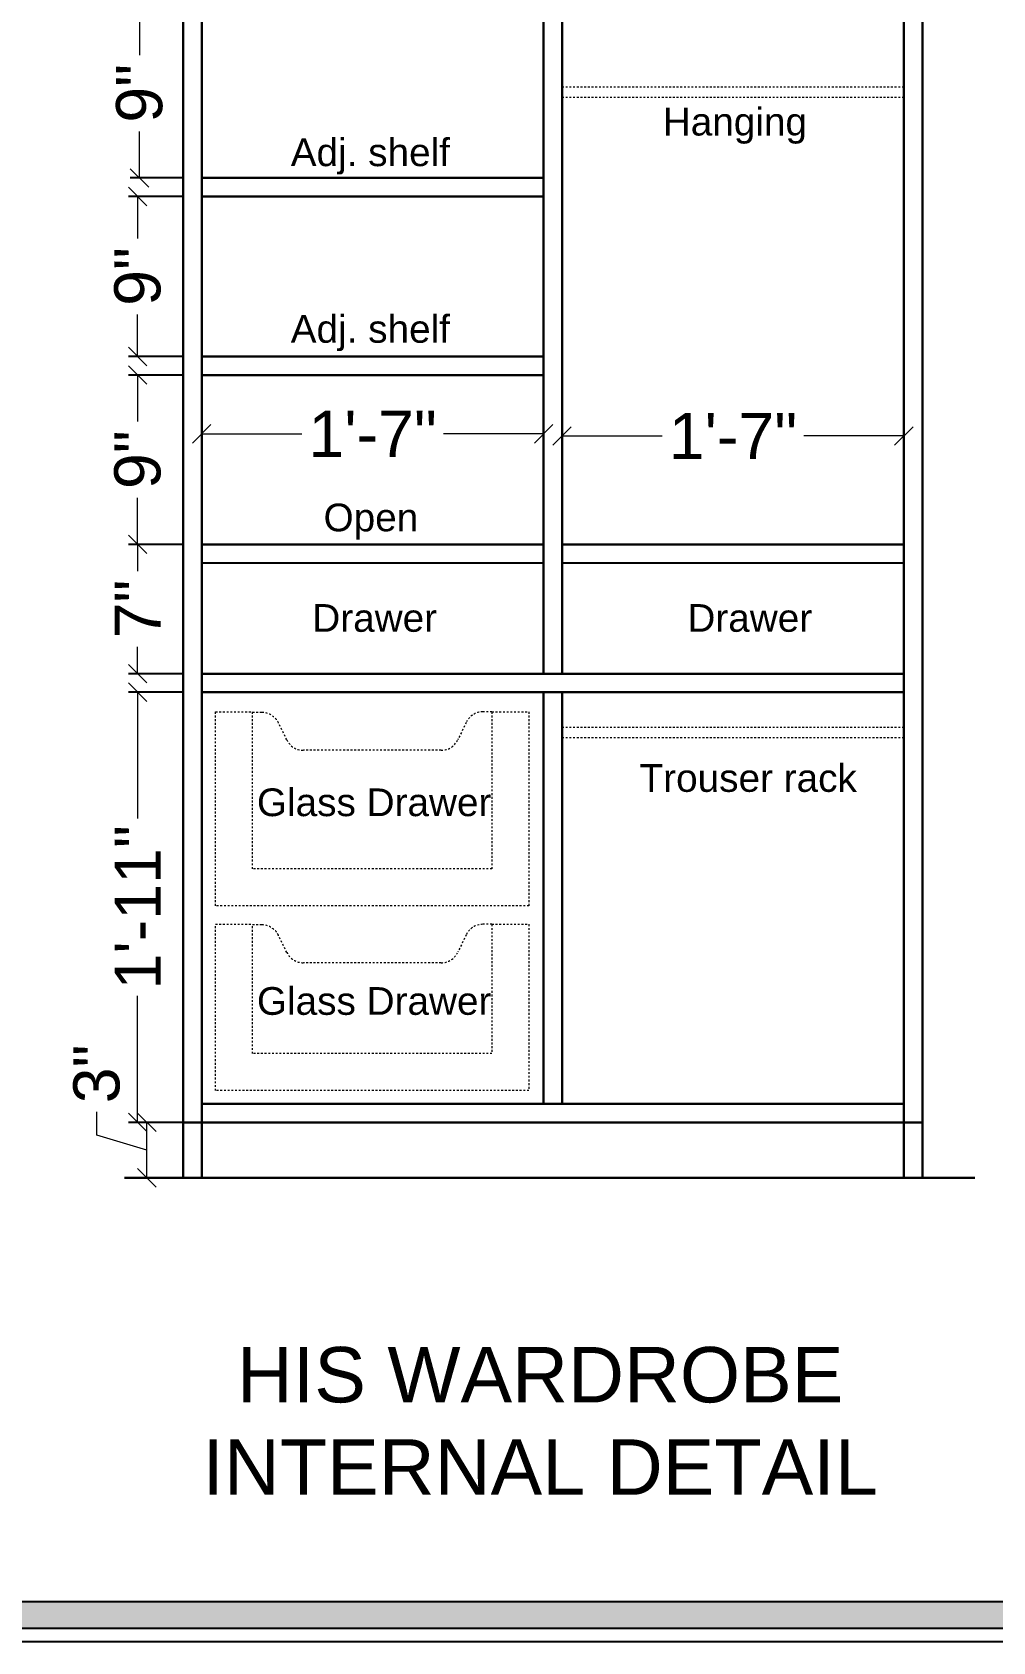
# Model space of a CAD drawing. Header units: millimetres. Extents: x 56222 to 3066687, y -650199 to -121287.
# Drawn here: x 148169.3 to 148221.3, y -182698.2 to -182611.1 of the extents above; entities that cross this region are included whole.
import ezdxf

# ---------------------------------------------------------------- set-up
doc = ezdxf.new("R2010")
doc.units = ezdxf.units.MM
doc.header["$MEASUREMENT"] = 0
doc.header["$PDMODE"] = 35
doc.linetypes.add('CENTER', pattern=[2, 1.25, -0.25, 0.25, -0.25])
doc.layers.get('Defpoints').update_dxf_attribs({"color": 220})
for name, color, linetype, lineweight in [('dim05', 1, 'Continuous', 13), ('FURNITURE', 32, 'Continuous', 9), ('Labelling', 1, 'Continuous', 25), ('NAME PLATE', 7, 'Continuous', 25), ('SECTION ( GLASS  COLOUR ) X_', 7, 'Continuous', 9), ('wall', 7, 'Continuous', 30)]:
    doc.layers.add(name, color=color, linetype=linetype, lineweight=lineweight)
doc.styles.add('Arial', font='arial.ttf')
doc.styles.add('DATE', font='swissc.ttf', dxfattribs={"height": 6.75})
doc.styles.get("Standard").update_dxf_attribs({"font": 'arial.ttf', "height": 6})
doc.dimstyles.new('ISO-25', dxfattribs={"dimtxt": 2.5, "dimasz": 1, "dimexe": 0.5, "dimexo": 1, "dimtad": 0, "dimdec": 1, "dimlunit": 4, "dimtxsty": 'Standard', "dimblk": 'OBLIQUE', "dimcen": 2.5, "dimclrd": 1, "dimclre": 1, "dimclrt": 5, "dimadec": 0, "dimazin": 0, "dimtfac": 1, "dimtdec": 1, "dimtmove": 0, "dimatfit": 3, "dimfxl": 1, "dimlwd": -1, "dimarcsym": 0})

# ---------------------------------------------------------------- blocks, each defined once
blk = doc.blocks.new('_Oblique')
at = {"layer": 'wall', "color": 0, "lineweight": -2}
blk.add_line((-0.5, -0.5), (0.5, 0.5), dxfattribs=at)
blk = doc.blocks.new('*D1210')
at = {"layer": 'Defpoints', "color": 0, "lineweight": 25, "transparency": 16777216}
for p in [(148175.527, -182670.121), (148177.496, -182670.121), (148177.496, -182673.121)]:
    blk.add_point(p, dxfattribs=at)
at = {"layer": 'dim05', "color": 1, "linetype": 'Continuous', "transparency": 16777216}
for p, q in [((148172.812, -182670.807), (148172.812, -182669.557)), ((148175.527, -182673.121), (148175.527, -182670.121)), ((148175.527, -182671.621), (148172.812, -182670.807))]:
    blk.add_line(p, q, dxfattribs=at)
at = {"layer": 'dim05', "color": 1, "linetype": 'Continuous', "lineweight": -2, "transparency": 16777216}
for p, q in [((148176.496, -182670.121), (148175.027, -182670.121)), ((148176.496, -182673.121), (148175.027, -182673.121))]:
    blk.add_line(p, q, dxfattribs=at)
at = {"layer": 'dim05', "color": 1, "transparency": 16777216}
for p, rotation in [((148175.527, -182670.121), 90), ((148175.527, -182673.121), 270)]:
    blk.add_blockref('_Oblique', p, dxfattribs=dict(at, rotation=rotation))
at = {"layer": 'dim05', "color": 5, "lineweight": 25, "transparency": 16777216, "insert": (148172.812, -182667.496), "char_height": 2.5, "attachment_point": 5, "rotation": 90, "style": 'Arial'}
blk.add_mtext('3"', dxfattribs=at)
blk = doc.blocks.new('*D1211')
at = {"layer": 'Defpoints', "color": 0, "lineweight": 25, "transparency": 16777216}
for p in [(148175.027, -182646.83), (148178.496, -182646.83), (148178.496, -182670.121)]:
    blk.add_point(p, dxfattribs=at)
at = {"layer": 'dim05', "color": 1, "linetype": 'Continuous', "lineweight": -2, "transparency": 16777216}
for p, q in [((148177.496, -182646.83), (148174.527, -182646.83)), ((148177.496, -182670.121), (148174.527, -182670.121))]:
    blk.add_line(p, q, dxfattribs=at)
at = {"layer": 'dim05', "color": 1, "linetype": 'Continuous', "transparency": 16777216}
for p, q in [((148175.027, -182646.83), (148175.027, -182653.674)), ((148175.027, -182670.121), (148175.027, -182663.277))]:
    blk.add_line(p, q, dxfattribs=at)
at = {"layer": 'dim05', "color": 1, "transparency": 16777216}
for p, rotation in [((148175.027, -182646.83), 90), ((148175.027, -182670.121), 270)]:
    blk.add_blockref('_Oblique', p, dxfattribs=dict(at, rotation=rotation))
at = {"layer": 'dim05', "color": 5, "lineweight": 25, "transparency": 16777216, "insert": (148175.027, -182658.476), "char_height": 2.5, "attachment_point": 5, "rotation": 90, "style": 'Arial'}
blk.add_mtext('1\'-11"', dxfattribs=at)
blk = doc.blocks.new('*D1212')
at = {"layer": 'Defpoints', "color": 0, "lineweight": 25, "transparency": 16777216}
for p in [(148175.027, -182638.83), (148178.496, -182638.83), (148178.496, -182645.83)]:
    blk.add_point(p, dxfattribs=at)
at = {"layer": 'dim05', "color": 1, "linetype": 'Continuous', "lineweight": -2, "transparency": 16777216}
for p, q in [((148177.496, -182638.83), (148174.527, -182638.83)), ((148177.496, -182645.83), (148174.527, -182645.83))]:
    blk.add_line(p, q, dxfattribs=at)
at = {"layer": 'dim05', "color": 1, "linetype": 'Continuous', "transparency": 16777216}
for p, q in [((148175.027, -182638.83), (148175.027, -182640.279)), ((148175.027, -182645.83), (148175.027, -182644.382))]:
    blk.add_line(p, q, dxfattribs=at)
at = {"layer": 'dim05', "color": 1, "transparency": 16777216}
for p, rotation in [((148175.027, -182638.83), 90), ((148175.027, -182645.83), 270)]:
    blk.add_blockref('_Oblique', p, dxfattribs=dict(at, rotation=rotation))
at = {"layer": 'dim05', "color": 5, "lineweight": 25, "transparency": 16777216, "insert": (148175.027, -182642.33), "char_height": 2.5, "attachment_point": 5, "rotation": 90, "style": 'Arial'}
blk.add_mtext('7"', dxfattribs=at)
blk = doc.blocks.new('*D1213')
at = {"layer": 'Defpoints', "color": 0, "linetype": 'Continuous', "lineweight": 25, "transparency": 16777216}
for p in [(148175.027, -182629.664), (148178.544, -182629.664), (148178.496, -182638.83)]:
    blk.add_point(p, dxfattribs=at)
at = {"layer": 'dim05', "color": 1, "linetype": 'Continuous', "lineweight": -2, "transparency": 16777216}
for p, q in [((148177.544, -182629.664), (148174.527, -182629.664)), ((148177.496, -182638.83), (148174.527, -182638.83))]:
    blk.add_line(p, q, dxfattribs=at)
at = {"layer": 'dim05', "color": 1, "linetype": 'Continuous', "transparency": 16777216}
for p, q in [((148175.027, -182629.664), (148175.027, -182632.185)), ((148175.027, -182638.83), (148175.027, -182636.309))]:
    blk.add_line(p, q, dxfattribs=at)
for p, rotation in [((148175.027, -182629.664), 90), ((148175.027, -182638.83), 270)]:
    blk.add_blockref('_Oblique', p, dxfattribs=dict(at, rotation=rotation))
at = {"layer": 'dim05', "color": 5, "linetype": 'Continuous', "lineweight": 25, "transparency": 16777216, "insert": (148175.027, -182634.247), "char_height": 2.5, "attachment_point": 5, "rotation": 90, "style": 'Arial'}
blk.add_mtext('9"', dxfattribs=at)
blk = doc.blocks.new('*D1214')
at = {"layer": 'Defpoints', "color": 0, "lineweight": 25, "transparency": 16777216}
for p in [(148175.027, -182619.997), (148178.496, -182619.997), (148178.496, -182628.664)]:
    blk.add_point(p, dxfattribs=at)
at = {"layer": 'dim05', "color": 1, "linetype": 'Continuous', "lineweight": -2, "transparency": 16777216}
for p, q in [((148177.496, -182619.997), (148174.527, -182619.997)), ((148177.496, -182628.664), (148174.527, -182628.664))]:
    blk.add_line(p, q, dxfattribs=at)
at = {"layer": 'dim05', "color": 1, "linetype": 'Continuous', "transparency": 16777216}
for p, q in [((148175.027, -182619.997), (148175.027, -182622.269)), ((148175.027, -182628.664), (148175.027, -182626.392))]:
    blk.add_line(p, q, dxfattribs=at)
at = {"layer": 'dim05', "color": 1, "transparency": 16777216}
for p, rotation in [((148175.027, -182619.997), 90), ((148175.027, -182628.664), 270)]:
    blk.add_blockref('_Oblique', p, dxfattribs=dict(at, rotation=rotation))
at = {"layer": 'dim05', "color": 5, "lineweight": 25, "transparency": 16777216, "insert": (148175.027, -182624.33), "char_height": 2.5, "attachment_point": 5, "rotation": 90, "style": 'Arial'}
blk.add_mtext('9"', dxfattribs=at)
blk = doc.blocks.new('*D1215')
at = {"layer": 'Defpoints', "color": 0, "lineweight": 25, "transparency": 16777216}
for p in [(148175.126, -182609.83), (148178.496, -182609.83), (148178.496, -182618.997)]:
    blk.add_point(p, dxfattribs=at)
at = {"layer": 'dim05', "color": 1, "linetype": 'Continuous', "lineweight": -2, "transparency": 16777216}
for p, q in [((148177.496, -182609.83), (148174.626, -182609.83)), ((148177.496, -182618.997), (148174.626, -182618.997))]:
    blk.add_line(p, q, dxfattribs=at)
at = {"layer": 'dim05', "color": 1, "linetype": 'Continuous', "transparency": 16777216}
for p, q in [((148175.126, -182609.83), (148175.126, -182612.352)), ((148175.126, -182618.997), (148175.126, -182616.475))]:
    blk.add_line(p, q, dxfattribs=at)
at = {"layer": 'dim05', "color": 1, "transparency": 16777216}
for p, rotation in [((148175.126, -182609.83), 90), ((148175.126, -182618.997), 270)]:
    blk.add_blockref('_Oblique', p, dxfattribs=dict(at, rotation=rotation))
at = {"layer": 'dim05', "color": 5, "lineweight": 25, "transparency": 16777216, "insert": (148175.126, -182614.414), "char_height": 2.5, "attachment_point": 5, "rotation": 90, "style": 'Arial'}
blk.add_mtext('9"', dxfattribs=at)
blk = doc.blocks.new('*D1219')
at = {"layer": 'Defpoints', "color": 0, "linetype": 'Continuous', "lineweight": 25, "transparency": 16777216}
for p in [(148178.496, -182632.848), (148196.996, -182632.848), (148196.996, -182632.848)]:
    blk.add_point(p, dxfattribs=at)
at = {"layer": 'dim05', "color": 1, "linetype": 'Continuous', "lineweight": -2, "transparency": 16777216}
for p, q in [((148178.496, -182631.848), (148178.496, -182632.348)), ((148196.996, -182631.848), (148196.996, -182632.348))]:
    blk.add_line(p, q, dxfattribs=at)
at = {"layer": 'dim05', "color": 1, "linetype": 'Continuous', "transparency": 16777216}
for p, q in [((148178.496, -182632.848), (148183.915, -182632.848)), ((148196.996, -182632.848), (148191.576, -182632.848))]:
    blk.add_line(p, q, dxfattribs=at)
at = {"layer": 'dim05', "color": 1, "linetype": 'Continuous', "transparency": 16777216, "rotation": 180}
blk.add_blockref('_Oblique', (148178.496, -182632.848), dxfattribs=at)
at = {"layer": 'dim05', "color": 1, "linetype": 'Continuous', "transparency": 16777216}
blk.add_blockref('_Oblique', (148196.996, -182632.848), dxfattribs=at)
at = {"layer": 'dim05', "color": 5, "linetype": 'Continuous', "lineweight": 25, "transparency": 16777216, "insert": (148187.746, -182632.848), "char_height": 2.5, "attachment_point": 5, "style": 'Arial'}
blk.add_mtext('1\'-7"', dxfattribs=at)
blk = doc.blocks.new('*D1220')
at = {"layer": 'Defpoints', "color": 0, "linetype": 'Continuous', "lineweight": 25, "transparency": 16777216}
for p in [(148197.996, -182632.962), (148216.496, -182632.962), (148216.496, -182632.962)]:
    blk.add_point(p, dxfattribs=at)
at = {"layer": 'dim05', "color": 1, "linetype": 'Continuous', "lineweight": -2, "transparency": 16777216}
for p, q in [((148197.996, -182631.962), (148197.996, -182632.462)), ((148216.496, -182631.962), (148216.496, -182632.462))]:
    blk.add_line(p, q, dxfattribs=at)
at = {"layer": 'dim05', "color": 1, "linetype": 'Continuous', "transparency": 16777216}
for p, q in [((148197.996, -182632.962), (148203.415, -182632.962)), ((148216.496, -182632.962), (148211.076, -182632.962))]:
    blk.add_line(p, q, dxfattribs=at)
at = {"layer": 'dim05', "color": 1, "linetype": 'Continuous', "transparency": 16777216, "rotation": 180}
blk.add_blockref('_Oblique', (148197.996, -182632.962), dxfattribs=at)
at = {"layer": 'dim05', "color": 1, "linetype": 'Continuous', "transparency": 16777216}
blk.add_blockref('_Oblique', (148216.496, -182632.962), dxfattribs=at)
at = {"layer": 'dim05', "color": 5, "linetype": 'Continuous', "lineweight": 25, "transparency": 16777216, "insert": (148207.246, -182632.962), "char_height": 2.5, "attachment_point": 5, "style": 'Arial'}
blk.add_mtext('1\'-7"', dxfattribs=at)

msp = doc.modelspace()

# ---------------------------------------------------------------- hatches: boundary and pattern name
at = {"layer": 'NAME PLATE', "true_color": 0xd39e00}
h = msp.add_hatch(color=42, dxfattribs=at)
h.paths.add_polyline_path([(148057.398, -182552.26), (148057.398, -182697.512), (148263.759, -182697.512), (148263.759, -182552.26)])
h.paths.add_polyline_path([(148058.846, -182553.708), (148262.31, -182553.708), (148262.31, -182696.064), (148058.846, -182696.064)], flags=16)

# ---------------------------------------------------------------- linework, layer by layer
at = {"layer": 'FURNITURE', "lineweight": 30}
for p, q in [((148177.496, -182673.121), (148177.496, -182561.121)), ((148217.496, -182561.121), (148217.496, -182673.121)), ((148178.496, -182673.121), (148178.496, -182562.121)), ((148216.496, -182562.121), (148216.496, -182673.121)), ((148196.996, -182576.976), (148196.996, -182645.83)), ((148197.996, -182576.976), (148197.996, -182645.83)), ((148197.044, -182618.997), (148178.496, -182618.997)), ((148197.044, -182619.997), (148178.496, -182619.997)), ((148197.044, -182628.664), (148178.496, -182628.664)), ((148197.044, -182629.664), (148178.496, -182629.664)), ((148178.496, -182638.83), (148196.996, -182638.83)), ((148197.996, -182638.83), (148216.496, -182638.83)), ((148178.496, -182645.83), (148216.496, -182645.83)), ((148178.496, -182646.83), (148216.496, -182646.83)), ((148196.996, -182646.83), (148196.996, -182669.121)), ((148197.996, -182646.83), (148197.996, -182669.121)), ((148216.496, -182669.121), (148178.496, -182669.121)), ((148217.496, -182670.121), (148177.496, -182670.121))]:
    msp.add_line(p, q, dxfattribs=at)
at = {"layer": 'FURNITURE', "lineweight": 25}
for p, q in [((148178.496, -182639.83), (148196.996, -182639.83)), ((148197.996, -182639.83), (148216.496, -182639.83)), ((148217.496, -182673.121), (148177.496, -182673.121))]:
    msp.add_line(p, q, dxfattribs=at)
at = {"layer": 'FURNITURE', "linetype": 'CENTER', "lineweight": 0, "ltscale": 0.001}
msp.add_lwpolyline([(148197.996, -182614.067), (148216.496, -182614.067), (148216.496, -182614.635), (148197.996, -182614.635)], close=True, dxfattribs=at)
for points in [[(148194.201, -182647.898), (148196.201, -182647.898), (148196.201, -182658.398), (148179.246, -182658.398), (148179.246, -182647.898), (148181.246, -182647.898)], [(148194.201, -182647.898), (148194.201, -182656.398), (148181.246, -182656.398), (148181.246, -182647.898)], [(148194.201, -182659.398), (148196.201, -182659.398), (148196.201, -182668.398), (148179.246, -182668.398), (148179.246, -182659.398), (148181.246, -182659.398)], [(148194.201, -182659.398), (148194.201, -182666.398), (148181.246, -182666.398), (148181.246, -182659.398)]]:
    msp.add_lwpolyline(points, dxfattribs=at)
at = {"layer": 'FURNITURE', "color": 4, "linetype": 'CENTER', "lineweight": 0, "ltscale": 0.001}
for points in [[(148194.201, -182647.898), (148193.708, -182647.898, 0.28832), (148192.807, -182648.465), (148192.352, -182649.412, -0.28832), (148191.45, -182649.979), (148183.996, -182649.979, -0.286743), (148183.097, -182649.417), (148182.645, -182648.49, 0.286222), (148181.748, -182647.929), (148181.246, -182647.929)], [(148194.201, -182659.398), (148193.708, -182659.398, 0.28832), (148192.807, -182659.965), (148192.352, -182660.912, -0.28832), (148191.45, -182661.479), (148183.996, -182661.479, -0.286743), (148183.097, -182660.917), (148182.645, -182659.99, 0.286222), (148181.748, -182659.429), (148181.246, -182659.429)]]:
    msp.add_lwpolyline(points, format="xyb", dxfattribs=at)
at = {"layer": 'FURNITURE', "linetype": 'CENTER', "lineweight": 0, "ltscale": 0.001, "elevation": -0.003}
msp.add_lwpolyline([(148197.996, -182648.734), (148216.496, -182648.734), (148216.496, -182649.302), (148197.996, -182649.302)], close=True, dxfattribs=at)
at = {"layer": 'NAME PLATE', "color": 42, "true_color": 0xd39e00}
for points in [[(148056.674, -182551.536), (148264.483, -182551.536), (148264.483, -182698.236), (148056.674, -182698.236)], [(148057.398, -182552.26), (148263.759, -182552.26), (148263.759, -182697.512), (148057.398, -182697.512)], [(148058.846, -182553.708), (148262.31, -182553.708), (148262.31, -182696.064), (148058.846, -182696.064)]]:
    msp.add_lwpolyline(points, close=True, dxfattribs=at)
at = {"layer": 'wall'}
msp.add_line((148174.309, -182673.121), (148220.33, -182673.121), dxfattribs=at)

# ---------------------------------------------------------------- texts
at = {"layer": 'Labelling', "ltscale": 10, "char_height": 1.5, "width": 47.9166}
for s, insert, attachment_point in [('\\A1;{\\fArial Greek|b0|i0|c0|p34;Hanging}', (148211.252, -182615.199, 0.002), 3), ('\\A1;{\\fArial Greek|b0|i0|c0|p34;Adj. shelf}', (148191.93, -182616.857), 3), ('\\A1;{\\fArial Greek|b0|i0|c0|p34;Adj. shelf}', (148191.93, -182626.417), 3), ('\\A1;{\\fArial Greek|b0|i0|c0|p34;Open}', (148190.213, -182636.624), 3), ('\\A1;{\\fArial Greek|b0|i0|c0|p34;Drawer}', (148191.232, -182642.063), 3), ('\\A1;{\\fArial Greek|b0|i0|c0|p34;Drawer}', (148211.532, -182642.063), 3), ('\\A1;{\\fArial Greek|b0|i0|c0|p34;Trouser rack}', (148213.949, -182650.727, 0), 3), ('\\A1;{\\fArial Greek|b0|i0|c0|p34;Glass Drawer}', (148181.482, -182652.042), 1), ('\\A1;{\\fArial Greek|b0|i0|c0|p34;Glass Drawer}', (148181.482, -182662.797), 1)]:
    msp.add_mtext(s, dxfattribs=dict(at, insert=insert, attachment_point=attachment_point))
at = {"layer": 'SECTION ( GLASS  COLOUR ) X_', "color": 18, "lineweight": 20, "true_color": 0x000000, "insert": (148161.527, -182682.277), "char_height": 3, "attachment_point": 1, "style": 'DATE'}
msp.add_mtext_dynamic_manual_height_columns('\\pxqc;{\\fArial|b0|i0|c0|p34;\\C251;HIS WARDROBE \\PINTERNAL DETAIL}', width=70.5635, gutter_width=1, heights=[0], dxfattribs=at)

# ---------------------------------------------------------------- dimensions: what is measured, and where the dimension line sits
at = {"layer": 'dim05', "color": 27, "lineweight": 25, "true_color": 0x7d5120}
for base, p1, p2, picture, middle in [((148175.126, -182609.83), (148178.496, -182618.997), (148178.496, -182609.83), '*D1215', (148175.126, -182614.414)), ((148175.027, -182619.997), (148178.496, -182628.664), (148178.496, -182619.997), '*D1214', (148175.027, -182624.33)), ((148175.027, -182638.83), (148178.496, -182645.83), (148178.496, -182638.83), '*D1212', (148175.027, -182642.33)), ((148175.027, -182646.83), (148178.496, -182670.121), (148178.496, -182646.83), '*D1211', (148175.027, -182658.476)), ((148175.527, -182670.121), (148177.496, -182673.121), (148177.496, -182670.121), '*D1210', (148172.812, -182668.932))]:
    dim = msp.add_linear_dim(base=base, p1=p1, p2=p2, angle=90, dimstyle='ISO-25', override={"dimdec": 0, "dimtxsty": 'Arial', "dimtmove": 1}, dxfattribs=at)
    dim.commit()
    dim.dimension.update_dxf_attribs({"geometry": picture, "text_midpoint": middle})
at = {"layer": 'dim05', "color": 1, "linetype": 'Continuous', "lineweight": 25}
dim = msp.add_linear_dim(base=(148175.027, -182629.664), p1=(148178.496, -182638.83), p2=(148178.544, -182629.664), angle=90, dimstyle='ISO-25', override={"dimdec": 0, "dimtxsty": 'Arial', "dimtmove": 1}, dxfattribs=at)
dim.commit()
dim.dimension.update_dxf_attribs({"geometry": '*D1213', "text_midpoint": (148175.027, -182634.247)})
for base, p1, p2, picture, middle in [((148196.995563892, -182632.84817115), (148178.495563892, -182632.84817115), (148196.995563892, -182632.84817115), '*D1219', (148187.745563892, -182632.84817115)), ((148216.495563892, -182632.961807637), (148197.995563892, -182632.961807637), (148216.495563892, -182632.961807637), '*D1220', (148207.245563892, -182632.961807637))]:
    dim = msp.add_linear_dim(base=base, p1=p1, p2=p2, dimstyle='ISO-25', override={"dimdec": 0, "dimtxsty": 'Arial', "dimtmove": 1}, dxfattribs=at)
    dim.commit()
    dim.dimension.update_dxf_attribs({"geometry": picture, "text_midpoint": middle})

doc.saveas('drawing.dxf')
